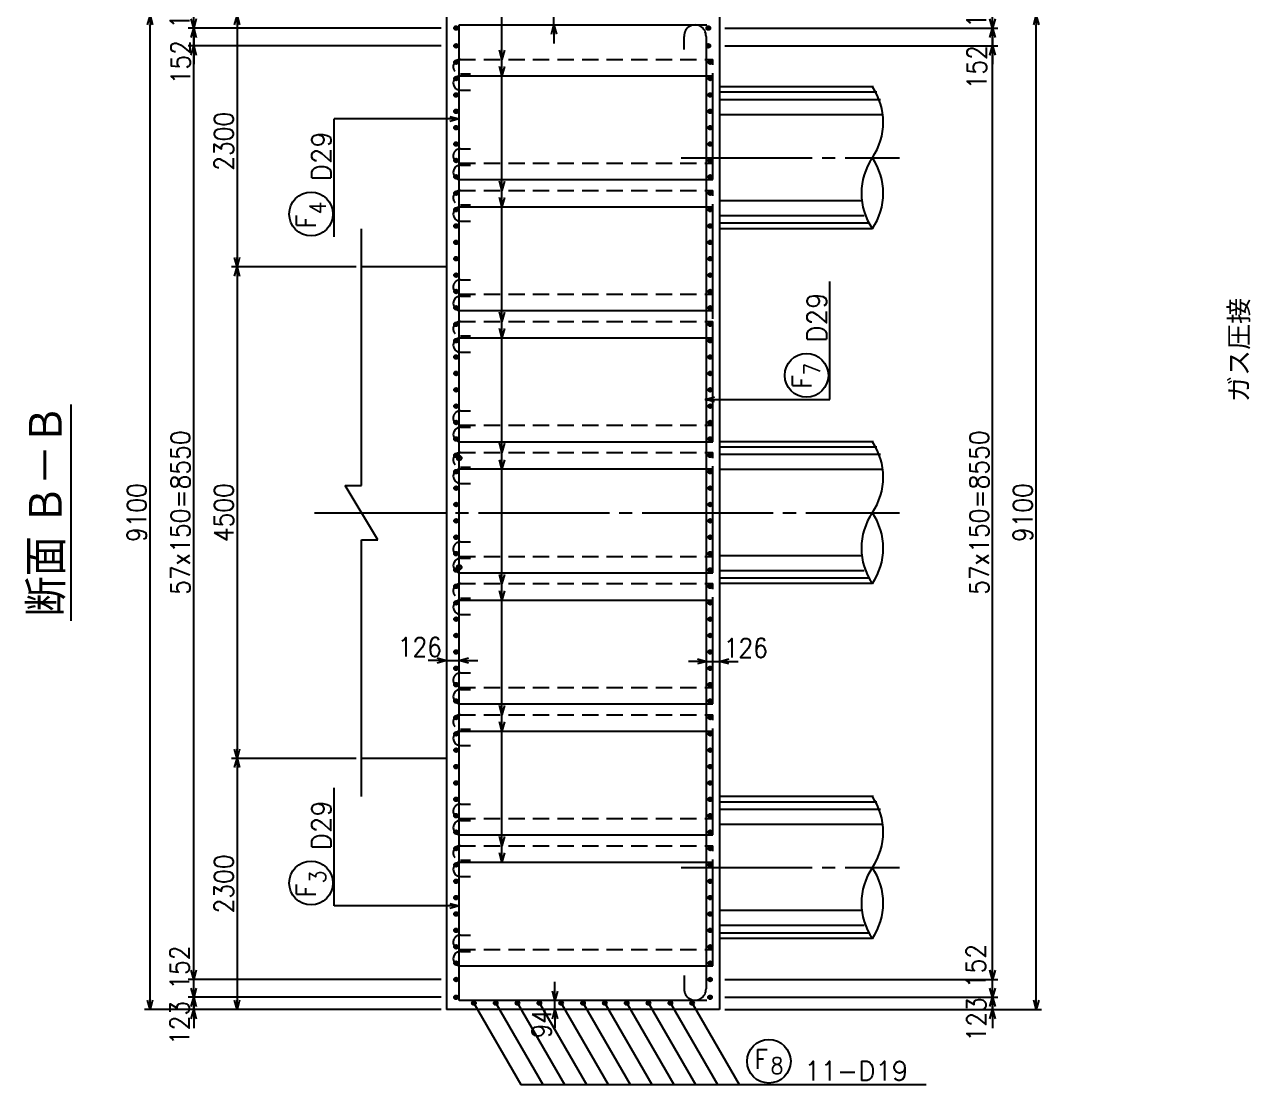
# Model space of a CAD drawing. Extents: x -859 to 41191, y 51716 to 81416.
# Drawn here: x 15895 to 27125, y 66167 to 75872 of the extents above; entities that cross this region are included whole.
import ezdxf
from ezdxf.enums import TextEntityAlignment as Align

# ---------------------------------------------------------------- set-up
doc = ezdxf.new("R2010")
doc.units = 0
doc.header["$LTSCALE"] = 300
doc.header["$MEASUREMENT"] = 0
doc.linetypes.add('DASHED', pattern=[0.75, 0.5, -0.25])
doc.linetypes.add('TEN1SEN1', pattern=[25, 20, -1.5, 2, -1.5])
doc.layers.get('0').update_dxf_attribs({"linetype": 'CONTINUOUS'})
doc.layers.get('DEFPOINTS').update_dxf_attribs({"linetype": 'CONTINUOUS'})
for name, color, linetype in [('丸ポチ', 2, 'CONTINUOUS'), ('基礎鉄筋縦', 2, 'CONTINUOUS'), ('寸法', 1, 'CONTINUOUS'), ('引き出し横', 1, 'CONTINUOUS'), ('引き出し縦', 1, 'CONTINUOUS'), ('構造', 3, 'CONTINUOUS'), ('肋筋-1', 3, 'CONTINUOUS'), ('肋筋-2', 3, 'CONTINUOUS'), ('記号-1', 2, 'CONTINUOUS'), ('鉄筋材料', 3, 'CONTINUOUS')]:
    doc.layers.add(name, color=color, linetype=linetype)
doc.styles.add('MS明朝', font='MS PMincho.ttf')
doc.styles.add('romans', font='ROMANS.shx', dxfattribs={"width": 0.9, "bigfont": 'EXTFONT.shx'})
doc.styles.add('ｽﾀｲﾙ1', font='ROMANS.shx', dxfattribs={"bigfont": 'EXTFONT.shx'})
doc.dimstyles.new('ST-50', dxfattribs={"dimscale": 50, "dimtxt": 3.5, "dimasz": 1.7, "dimexe": 1, "dimexo": 1, "dimgap": 1, "dimtad": 0, "dimdec": 0, "dimzin": 0, "dimdsep": 46, "dimtxsty": 'romans', "dimblk": 'OPEN30', "dimcen": 1, "dimdle": 3, "dimclrd": 1, "dimclre": 1, "dimclrt": 3, "dimaunit": 1, "dimadec": 0, "dimazin": 0, "dimtfac": 1, "dimtdec": 0, "dimtmove": 2, "dimatfit": 3, "dimldrblk": 'OPEN30', "dimfxl": 0, "dimtvp": 0.7, "dimtolj": 1, "dimtzin": 0, "dimarcsym": 0})
doc.dimstyles.new('矢', dxfattribs={"dimscale": 50, "dimtxt": 3.5, "dimasz": 1.7, "dimexe": 1, "dimexo": 0.7, "dimgap": 0.09, "dimtad": 0, "dimdec": 0, "dimzin": 0, "dimdsep": 46, "dimtxsty": 'romans', "dimblk": 'OPEN30', "dimcen": 1, "dimdle": 1, "dimclrd": 1, "dimclre": 1, "dimclrt": 3, "dimaunit": 1, "dimadec": 0, "dimazin": 0, "dimtfac": 1, "dimtdec": 0, "dimtix": 1, "dimtmove": 2, "dimatfit": 3, "dimldrblk": 'OPEN30', "dimfxl": 0, "dimtvp": 0.7, "dimtolj": 1, "dimtzin": 0, "dimarcsym": 0})

# ---------------------------------------------------------------- blocks, each defined once
blk = doc.blocks.new('_Open30')
at = {"color": 0, "lineweight": -2}
for p, q in [((-1, 0.27), (0, 0)), ((0, 0), (-1, -0.27)), ((0, 0), (-1, 0))]:
    blk.add_line(p, q, dxfattribs=at)
blk = doc.blocks.new('*D3')
at = {"color": 1, "linetype": 'ByBlock'}
for p, q in [((23602, 75678), (26103, 75678)), ((26053, 67213), (26053, 75593)), ((23602, 67128), (26103, 67128))]:
    blk.add_line(p, q, dxfattribs=at)
at = {"layer": 'DEFPOINTS', "color": 0, "linetype": 'ByBlock'}
for p in [(23552, 75678), (26053, 75678), (23552, 67128)]:
    blk.add_point(p, dxfattribs=at)
at = {"color": 1, "linetype": 'ByBlock', "xscale": 85, "yscale": 85, "zscale": 85}
for p, rotation in [((26053, 75678), 90), ((26053, 67128), 270)]:
    blk.add_blockref('_Open30', p, dxfattribs=dict(at, rotation=rotation))
at = {"color": 3, "linetype": 'ByBlock', "insert": (25931, 71403), "char_height": 175, "attachment_point": 5, "rotation": 90, "style": 'romans'}
blk.add_mtext('\\A1;57x150=8550', dxfattribs=at)
blk = doc.blocks.new('*D6')
at = {"layer": 'DEFPOINTS', "color": 0, "linetype": 'Continuous'}
for p in [(22261, 75953), (24762, 75953), (22261, 75840)]:
    blk.add_point(p, dxfattribs=at)
at = {"layer": '寸法', "color": 1, "linetype": 'Continuous', "lineweight": -2}
for p, q in [((24762, 76038), (24762, 76123)), ((22311, 75953), (24812, 75953)), ((24762, 75840), (24762, 75953)), ((22311, 75840), (24812, 75840)), ((24762, 75755), (24762, 75670))]:
    blk.add_line(p, q, dxfattribs=at)
at = {"layer": '寸法', "color": 1, "linetype": 'Continuous', "lineweight": -2, "xscale": 85, "yscale": 85, "zscale": 85}
for p, rotation in [((24762, 75953), 270), ((24762, 75840), 90)]:
    blk.add_blockref('_Open30', p, dxfattribs=dict(at, rotation=rotation))
at = {"layer": '寸法', "color": 3, "linetype": 'Continuous', "insert": (24615, 76043), "char_height": 175, "attachment_point": 5, "rotation": 90, "style": 'romans'}
blk.add_mtext('\\A1;123', dxfattribs=at)
blk = doc.blocks.new('*D2')
at = {"layer": 'DEFPOINTS', "color": 0, "linetype": 'Continuous'}
for p in [(23552, 75953), (26453, 75953), (23552, 66853)]:
    blk.add_point(p, dxfattribs=at)
at = {"layer": '寸法', "color": 1, "linetype": 'Continuous', "lineweight": -2}
for p, q in [((23602, 75953), (26503, 75953)), ((26453, 66938), (26453, 75868)), ((23602, 66853), (26503, 66853))]:
    blk.add_line(p, q, dxfattribs=at)
at = {"layer": '寸法', "color": 1, "linetype": 'Continuous', "lineweight": -2, "xscale": 85, "yscale": 85, "zscale": 85}
for p, rotation in [((26453, 75953), 90), ((26453, 66853), 270)]:
    blk.add_blockref('_Open30', p, dxfattribs=dict(at, rotation=rotation))
at = {"layer": '寸法', "color": 3, "linetype": 'Continuous', "insert": (26331, 71403), "char_height": 175, "attachment_point": 5, "rotation": 90, "style": 'romans'}
blk.add_mtext('\\A1;9100', dxfattribs=at)
blk = doc.blocks.new('*D4')
at = {"layer": 'DEFPOINTS', "color": 0, "linetype": 'Continuous'}
for p in [(22261, 67128), (24762, 67128), (22261, 66965)]:
    blk.add_point(p, dxfattribs=at)
at = {"layer": '寸法', "color": 1, "linetype": 'Continuous', "lineweight": -2}
for p, q in [((24762, 67213), (24762, 67298)), ((22311, 67128), (24812, 67128)), ((24762, 66965), (24762, 67128)), ((22311, 66965), (24812, 66965)), ((24762, 66880), (24762, 66795))]:
    blk.add_line(p, q, dxfattribs=at)
at = {"layer": '寸法', "color": 1, "linetype": 'Continuous', "lineweight": -2, "xscale": 85, "yscale": 85, "zscale": 85}
for p, rotation in [((24762, 67128), 270), ((24762, 66965), 90)]:
    blk.add_blockref('_Open30', p, dxfattribs=dict(at, rotation=rotation))
at = {"layer": '寸法', "color": 3, "linetype": 'Continuous', "insert": (24609, 67251), "char_height": 175, "attachment_point": 5, "rotation": 90, "style": 'romans'}
blk.add_mtext('\\A1;152', dxfattribs=at)
blk = doc.blocks.new('*D5')
at = {"layer": 'DEFPOINTS', "color": 0, "linetype": 'Continuous'}
for p in [(22261, 66965), (24762, 66965), (22261, 66853)]:
    blk.add_point(p, dxfattribs=at)
at = {"layer": '寸法', "color": 1, "linetype": 'Continuous', "lineweight": -2}
for p, q in [((24762, 67050), (24762, 67135)), ((22311, 66965), (24812, 66965)), ((24762, 66853), (24762, 66965)), ((22311, 66853), (24812, 66853)), ((24762, 66768), (24762, 66683))]:
    blk.add_line(p, q, dxfattribs=at)
at = {"layer": '寸法', "color": 1, "linetype": 'Continuous', "lineweight": -2, "xscale": 85, "yscale": 85, "zscale": 85}
for p, rotation in [((24762, 66965), 270), ((24762, 66853), 90)]:
    blk.add_blockref('_Open30', p, dxfattribs=dict(at, rotation=rotation))
at = {"layer": '寸法', "color": 3, "linetype": 'Continuous', "insert": (24614, 66763), "char_height": 175, "attachment_point": 5, "rotation": 90, "style": 'romans'}
blk.add_mtext('\\A1;123', dxfattribs=at)
blk = doc.blocks.new('*D7')
at = {"layer": 'DEFPOINTS', "color": 0, "linetype": 'Continuous'}
for p in [(22261, 75840), (24762, 75840), (22261, 75678)]:
    blk.add_point(p, dxfattribs=at)
at = {"layer": '寸法', "color": 1, "linetype": 'Continuous', "lineweight": -2}
for p, q in [((24762, 75925), (24762, 76010)), ((22311, 75840), (24812, 75840)), ((24762, 75678), (24762, 75840)), ((22311, 75678), (24812, 75678)), ((24762, 75593), (24762, 75508))]:
    blk.add_line(p, q, dxfattribs=at)
at = {"layer": '寸法', "color": 1, "linetype": 'Continuous', "lineweight": -2, "xscale": 85, "yscale": 85, "zscale": 85}
for p, rotation in [((24762, 75840), 270), ((24762, 75678), 90)]:
    blk.add_blockref('_Open30', p, dxfattribs=dict(at, rotation=rotation))
at = {"layer": '寸法', "color": 3, "linetype": 'Continuous', "insert": (24618, 75481), "char_height": 175, "attachment_point": 5, "rotation": 90, "style": 'romans'}
blk.add_mtext('\\A1;152', dxfattribs=at)
blk = doc.blocks.new('*D9')
at = {"layer": 'DEFPOINTS', "color": 0, "linetype": 'Continuous'}
for p in [(17445, 75678), (19761, 75678), (19761, 67128)]:
    blk.add_point(p, dxfattribs=at)
at = {"layer": '寸法', "color": 1, "linetype": 'Continuous', "lineweight": -2}
for p, q in [((19711, 75678), (17395, 75678)), ((17445, 67213), (17445, 75593)), ((19711, 67128), (17395, 67128))]:
    blk.add_line(p, q, dxfattribs=at)
at = {"layer": '寸法', "color": 1, "linetype": 'Continuous', "lineweight": -2, "xscale": 85, "yscale": 85, "zscale": 85}
for p, rotation in [((17445, 75678), 90), ((17445, 67128), 270)]:
    blk.add_blockref('_Open30', p, dxfattribs=dict(at, rotation=rotation))
at = {"layer": '寸法', "color": 3, "linetype": 'Continuous', "insert": (17323, 71403), "char_height": 175, "attachment_point": 5, "rotation": 90, "style": 'romans'}
blk.add_mtext('\\A1;57x150=8550', dxfattribs=at)
blk = doc.blocks.new('*D8')
at = {"layer": 'DEFPOINTS', "color": 0, "linetype": 'Continuous'}
for p in [(17045, 75953), (19761, 75953), (19761, 66853)]:
    blk.add_point(p, dxfattribs=at)
at = {"layer": '寸法', "color": 1, "linetype": 'Continuous', "lineweight": -2}
for p, q in [((19711, 75953), (16995, 75953)), ((17045, 66938), (17045, 75868)), ((19711, 66853), (16995, 66853))]:
    blk.add_line(p, q, dxfattribs=at)
at = {"layer": '寸法', "color": 1, "linetype": 'Continuous', "lineweight": -2, "xscale": 85, "yscale": 85, "zscale": 85}
for p, rotation in [((17045, 75953), 90), ((17045, 66853), 270)]:
    blk.add_blockref('_Open30', p, dxfattribs=dict(at, rotation=rotation))
at = {"layer": '寸法', "color": 3, "linetype": 'Continuous', "insert": (16923, 71403), "char_height": 175, "attachment_point": 5, "rotation": 90, "style": 'romans'}
blk.add_mtext('\\A1;9100', dxfattribs=at)
blk = doc.blocks.new('*D13')
at = {"layer": 'DEFPOINTS', "color": 0, "linetype": 'Continuous'}
for p in [(17445, 75840), (19761, 75840), (19761, 75678)]:
    blk.add_point(p, dxfattribs=at)
at = {"layer": '寸法', "color": 1, "linetype": 'Continuous', "lineweight": -2}
for p, q in [((17445, 75925), (17445, 76010)), ((19711, 75840), (17395, 75840)), ((17445, 75678), (17445, 75840)), ((19711, 75678), (17395, 75678)), ((17445, 75593), (17445, 75508))]:
    blk.add_line(p, q, dxfattribs=at)
at = {"layer": '寸法', "color": 1, "linetype": 'Continuous', "lineweight": -2, "xscale": 85, "yscale": 85, "zscale": 85}
for p, rotation in [((17445, 75840), 270), ((17445, 75678), 90)]:
    blk.add_blockref('_Open30', p, dxfattribs=dict(at, rotation=rotation))
at = {"layer": '寸法', "color": 3, "linetype": 'Continuous', "insert": (17324, 75527), "char_height": 175, "attachment_point": 5, "rotation": 90, "style": 'romans'}
blk.add_mtext('\\A1;152', dxfattribs=at)
blk = doc.blocks.new('*D12')
at = {"layer": 'DEFPOINTS', "color": 0, "linetype": 'Continuous'}
for p in [(17445, 75953), (19761, 75953), (19761, 75840)]:
    blk.add_point(p, dxfattribs=at)
at = {"layer": '寸法', "color": 1, "linetype": 'Continuous', "lineweight": -2}
for p, q in [((17445, 76038), (17445, 76123)), ((19711, 75953), (17395, 75953)), ((17445, 75840), (17445, 75953)), ((19711, 75840), (17395, 75840)), ((17445, 75755), (17445, 75670))]:
    blk.add_line(p, q, dxfattribs=at)
at = {"layer": '寸法', "color": 1, "linetype": 'Continuous', "lineweight": -2, "xscale": 85, "yscale": 85, "zscale": 85}
for p, rotation in [((17445, 75953), 270), ((17445, 75840), 90)]:
    blk.add_blockref('_Open30', p, dxfattribs=dict(at, rotation=rotation))
at = {"layer": '寸法', "color": 3, "linetype": 'Continuous', "insert": (17317, 76037), "char_height": 175, "attachment_point": 5, "rotation": 90, "style": 'romans'}
blk.add_mtext('\\A1;123', dxfattribs=at)
blk = doc.blocks.new('*D11')
at = {"layer": 'DEFPOINTS', "color": 0, "linetype": 'Continuous'}
for p in [(17445, 66965), (19761, 66965), (19761, 66853)]:
    blk.add_point(p, dxfattribs=at)
at = {"layer": '寸法', "color": 1, "linetype": 'Continuous', "lineweight": -2}
for p, q in [((17445, 67050), (17445, 67135)), ((19711, 66965), (17395, 66965)), ((17445, 66853), (17445, 66965)), ((19711, 66853), (17395, 66853)), ((17445, 66768), (17445, 66683))]:
    blk.add_line(p, q, dxfattribs=at)
at = {"layer": '寸法', "color": 1, "linetype": 'Continuous', "lineweight": -2, "xscale": 85, "yscale": 85, "zscale": 85}
for p, rotation in [((17445, 66965), 270), ((17445, 66853), 90)]:
    blk.add_blockref('_Open30', p, dxfattribs=dict(at, rotation=rotation))
at = {"layer": '寸法', "color": 3, "linetype": 'Continuous', "insert": (17315, 66730), "char_height": 175, "attachment_point": 5, "rotation": 90, "style": 'romans'}
blk.add_mtext('\\A1;123', dxfattribs=at)
blk = doc.blocks.new('*D10')
at = {"layer": 'DEFPOINTS', "color": 0, "linetype": 'Continuous'}
for p in [(17445, 67128), (19761, 67128), (19761, 66965)]:
    blk.add_point(p, dxfattribs=at)
at = {"layer": '寸法', "color": 1, "linetype": 'Continuous', "lineweight": -2}
for p, q in [((17445, 67213), (17445, 67298)), ((19711, 67128), (17395, 67128)), ((17445, 66965), (17445, 67128)), ((19711, 66965), (17395, 66965)), ((17445, 66880), (17445, 66795))]:
    blk.add_line(p, q, dxfattribs=at)
at = {"layer": '寸法', "color": 1, "linetype": 'Continuous', "lineweight": -2, "xscale": 85, "yscale": 85, "zscale": 85}
for p, rotation in [((17445, 67128), 270), ((17445, 66965), 90)]:
    blk.add_blockref('_Open30', p, dxfattribs=dict(at, rotation=rotation))
at = {"layer": '寸法', "color": 3, "linetype": 'Continuous', "insert": (17315, 67237), "char_height": 175, "attachment_point": 5, "rotation": 90, "style": 'romans'}
blk.add_mtext('\\A1;152', dxfattribs=at)
blk = doc.blocks.new('*D18')
at = {"layer": 'DEFPOINTS', "color": 0, "linetype": 'Continuous'}
for p in [(20745, 75953), (20745, 75953), (20745, 75869)]:
    blk.add_point(p, dxfattribs=at)
at = {"layer": '寸法', "color": 1, "linetype": 'Continuous', "lineweight": -2}
for p, q in [((20745, 76038), (20745, 76123)), ((20745, 75869), (20745, 75953)), ((20745, 75784), (20745, 75699))]:
    blk.add_line(p, q, dxfattribs=at)
at = {"layer": '寸法', "color": 1, "linetype": 'Continuous', "lineweight": -2, "xscale": 85, "yscale": 85, "zscale": 85}
for p, rotation in [((20745, 75953), 270), ((20745, 75869), 90)]:
    blk.add_blockref('_Open30', p, dxfattribs=dict(at, rotation=rotation))
at = {"layer": '寸法', "color": 3, "linetype": 'Continuous', "insert": (20623, 76108), "char_height": 175, "attachment_point": 5, "rotation": 90, "style": 'romans'}
blk.add_mtext('\\A1;94', dxfattribs=at)
blk = doc.blocks.new('*D19')
at = {"layer": 'DEFPOINTS', "color": 0, "linetype": 'Continuous'}
for p in [(20754, 66936), (20754, 66936), (20754, 66853)]:
    blk.add_point(p, dxfattribs=at)
at = {"layer": '寸法', "color": 1, "linetype": 'Continuous', "lineweight": -2}
for p, q in [((20754, 67021), (20754, 67106)), ((20754, 66853), (20754, 66936)), ((20754, 66768), (20754, 66683))]:
    blk.add_line(p, q, dxfattribs=at)
at = {"layer": '寸法', "color": 1, "linetype": 'Continuous', "lineweight": -2, "xscale": 85, "yscale": 85, "zscale": 85}
for p, rotation in [((20754, 66936), 270), ((20754, 66853), 90)]:
    blk.add_blockref('_Open30', p, dxfattribs=dict(at, rotation=rotation))
at = {"layer": '寸法', "color": 3, "linetype": 'Continuous', "insert": (20631, 66724), "char_height": 175, "attachment_point": 5, "rotation": 90, "style": 'romans'}
blk.add_mtext('\\A1;94', dxfattribs=at)
blk = doc.blocks.new('*D46')
at = {"layer": 'DEFPOINTS', "color": 0, "linetype": 'Continuous'}
for p in [(19761, 70049), (19877, 70049), (19877, 70049)]:
    blk.add_point(p, dxfattribs=at)
at = {"layer": '寸法', "color": 1, "linetype": 'Continuous', "lineweight": -2}
for p, q in [((19676, 70049), (19591, 70049)), ((19761, 70049), (19877, 70049)), ((19962, 70049), (20047, 70049))]:
    blk.add_line(p, q, dxfattribs=at)
at = {"layer": '寸法', "color": 1, "linetype": 'Continuous', "lineweight": -2, "xscale": 85, "yscale": 85, "zscale": 85}
blk.add_blockref('_Open30', (19761, 70049), dxfattribs=at)
at = {"layer": '寸法', "color": 1, "linetype": 'Continuous', "lineweight": -2, "xscale": 85, "yscale": 85, "zscale": 85, "rotation": 180}
blk.add_blockref('_Open30', (19877, 70049), dxfattribs=at)
at = {"layer": '寸法', "color": 3, "linetype": 'Continuous', "insert": (19516, 70172), "char_height": 175, "attachment_point": 5, "style": 'romans'}
blk.add_mtext('\\A1;126', dxfattribs=at)
blk = doc.blocks.new('*D47')
at = {"layer": 'DEFPOINTS', "color": 0, "linetype": 'Continuous'}
for p in [(22146, 70041), (22261, 70041), (22261, 70041)]:
    blk.add_point(p, dxfattribs=at)
at = {"layer": '丸ポチ', "color": 1, "linetype": 'Continuous', "lineweight": -2}
for p, q in [((22061, 70041), (21976, 70041)), ((22146, 70041), (22261, 70041)), ((22346, 70041), (22431, 70041))]:
    blk.add_line(p, q, dxfattribs=at)
at = {"layer": '丸ポチ', "color": 1, "linetype": 'Continuous', "lineweight": -2, "xscale": 85, "yscale": 85, "zscale": 85}
blk.add_blockref('_Open30', (22146, 70041), dxfattribs=at)
at = {"layer": '丸ポチ', "color": 1, "linetype": 'Continuous', "lineweight": -2, "xscale": 85, "yscale": 85, "zscale": 85, "rotation": 180}
blk.add_blockref('_Open30', (22261, 70041), dxfattribs=at)
at = {"layer": '丸ポチ', "color": 3, "linetype": 'Continuous', "insert": (22502, 70164), "char_height": 175, "attachment_point": 5, "style": 'romans'}
blk.add_mtext('\\A1;126', dxfattribs=at)
blk = doc.blocks.new('*D84')
at = {"color": 1, "linetype": 'Continuous', "lineweight": -2}
for p, q in [((19711, 75953), (17792, 75953)), ((17842, 75868), (17842, 73738)), ((18932, 73653), (17792, 73653))]:
    blk.add_line(p, q, dxfattribs=at)
at = {"layer": 'DEFPOINTS', "color": 0, "linetype": 'Continuous'}
for p in [(19761, 75953), (17842, 73653), (18982, 73653)]:
    blk.add_point(p, dxfattribs=at)
at = {"color": 1, "linetype": 'Continuous', "lineweight": -2, "xscale": 85, "yscale": 85, "zscale": 85}
for p, rotation in [((17842, 75953), 90), ((17842, 73653), 270)]:
    blk.add_blockref('_Open30', p, dxfattribs=dict(at, rotation=rotation))
at = {"color": 3, "linetype": 'Continuous', "insert": (17720, 74803), "char_height": 175, "attachment_point": 5, "rotation": 90, "style": 'romans'}
blk.add_mtext('\\A1;2300', dxfattribs=at)
blk = doc.blocks.new('*D85')
at = {"color": 1, "linetype": 'Continuous', "lineweight": -2}
for p, q in [((18932, 73653), (17792, 73653)), ((17842, 73568), (17842, 69238)), ((18932, 69153), (17792, 69153))]:
    blk.add_line(p, q, dxfattribs=at)
at = {"layer": 'DEFPOINTS', "color": 0, "linetype": 'Continuous'}
for p in [(18982, 73653), (17842, 69153), (18982, 69153)]:
    blk.add_point(p, dxfattribs=at)
at = {"color": 1, "linetype": 'Continuous', "lineweight": -2, "xscale": 85, "yscale": 85, "zscale": 85}
for p, rotation in [((17842, 73653), 90), ((17842, 69153), 270)]:
    blk.add_blockref('_Open30', p, dxfattribs=dict(at, rotation=rotation))
at = {"color": 3, "linetype": 'Continuous', "insert": (17720, 71403), "char_height": 175, "attachment_point": 5, "rotation": 90, "style": 'romans'}
blk.add_mtext('\\A1;4500', dxfattribs=at)
blk = doc.blocks.new('*D86')
at = {"color": 1, "linetype": 'Continuous', "lineweight": -2}
for p, q in [((18932, 69153), (17792, 69153)), ((17842, 69068), (17842, 66938)), ((19711, 66853), (17792, 66853))]:
    blk.add_line(p, q, dxfattribs=at)
at = {"layer": 'DEFPOINTS', "color": 0, "linetype": 'Continuous'}
for p in [(18982, 69153), (17842, 66853), (19761, 66853)]:
    blk.add_point(p, dxfattribs=at)
at = {"color": 1, "linetype": 'Continuous', "lineweight": -2, "xscale": 85, "yscale": 85, "zscale": 85}
for p, rotation in [((17842, 69153), 90), ((17842, 66853), 270)]:
    blk.add_blockref('_Open30', p, dxfattribs=dict(at, rotation=rotation))
at = {"color": 3, "linetype": 'Continuous', "insert": (17720, 68003), "char_height": 175, "attachment_point": 5, "rotation": 90, "style": 'romans'}
blk.add_mtext('\\A1;2300', dxfattribs=at)

msp = doc.modelspace()

# ---------------------------------------------------------------- linework, layer by layer
at = {"layer": '丸ポチ', "linetype": 'Continuous'}
for centre, radius in [((19847.8, 75839.7), 17.5), ((19847.8, 75839.7), 8.75), ((22158.8, 75839.7), 17.5), ((22158.8, 75839.7), 8.75), ((19847.8, 75677.6), 17.5), ((22158.8, 75677.6), 17.5), ((19847.8, 75677.6), 8.75), ((22158.8, 75677.6), 8.75), ((19847.8, 75527.6), 17.5), ((19847.8, 75527.6), 8.75), ((22174.8, 75527.6), 17.5), ((22174.8, 75527.6), 8.75), ((19847.8, 75377.6), 17.5), ((19847.8, 75377.6), 8.75), ((22174.8, 75377.6), 17.5), ((22174.8, 75377.6), 8.75), ((19847.8, 75227.6), 17.5), ((19847.8, 75227.6), 8.75), ((22174.8, 75227.6), 17.5), ((22174.8, 75227.6), 8.75), ((19847.8, 75077.6), 17.5), ((19847.8, 75077.6), 8.75), ((22174.8, 75077.6), 17.5), ((22174.8, 75077.6), 8.75), ((19847.8, 74927.6), 17.5), ((19847.8, 74927.6), 8.75), ((22174.8, 74927.6), 17.5), ((22174.8, 74927.6), 8.75), ((19847.8, 74777.6), 17.5), ((19847.8, 74777.6), 8.75), ((22174.8, 74777.6), 17.5), ((22174.8, 74777.6), 8.75), ((19847.8, 74627.6), 17.5), ((19847.8, 74627.6), 8.75), ((22174.8, 74627.6), 17.5), ((22174.8, 74627.6), 8.75), ((19847.8, 74477.6), 17.5), ((19847.8, 74477.6), 8.75), ((22174.8, 74477.6), 17.5), ((22174.8, 74477.6), 8.75), ((19847.8, 74327.6), 17.5), ((19847.8, 74327.6), 8.75), ((22174.8, 74327.6), 17.5), ((22174.8, 74327.6), 8.75), ((19847.8, 74177.6), 17.5), ((19847.8, 74177.6), 8.75), ((22174.8, 74177.6), 17.5), ((22174.8, 74177.6), 8.75), ((19847.8, 74027.6), 17.5), ((19847.8, 74027.6), 8.75), ((22174.8, 74027.6), 17.5), ((22174.8, 74027.6), 8.75), ((19847.8, 73877.6), 17.5), ((19847.8, 73877.6), 8.75), ((22174.8, 73877.6), 17.5), ((22174.8, 73877.6), 8.75), ((19847.8, 73727.6), 17.5), ((19847.8, 73727.6), 8.75), ((22174.8, 73727.6), 17.5), ((22174.8, 73727.6), 8.75), ((19847.8, 73577.6), 17.5), ((19847.8, 73577.6), 8.75), ((22174.8, 73577.6), 17.5), ((22174.8, 73577.6), 8.75), ((19847.8, 73427.6), 17.5), ((19847.8, 73427.6), 8.75), ((22174.8, 73427.6), 17.5), ((22174.8, 73427.6), 8.75), ((19847.8, 73277.6), 17.5), ((19847.8, 73277.6), 8.75), ((22174.8, 73277.6), 17.5), ((22174.8, 73277.6), 8.75), ((19847.8, 73127.6), 17.5), ((19847.8, 73127.6), 8.75), ((22174.8, 73127.6), 17.5), ((22174.8, 73127.6), 8.75), ((19847.8, 72977.6), 17.5), ((19847.8, 72977.6), 8.75), ((22174.8, 72977.6), 17.5), ((22174.8, 72977.6), 8.75), ((19847.8, 72827.6), 17.5), ((19847.8, 72827.6), 8.75), ((22174.8, 72827.6), 17.5), ((22174.8, 72827.6), 8.75), ((19847.8, 72677.6), 17.5), ((19847.8, 72677.6), 8.75), ((22174.8, 72677.6), 17.5), ((22174.8, 72677.6), 8.75), ((19847.8, 72527.6), 17.5), ((19847.8, 72527.6), 8.75), ((22174.8, 72527.6), 17.5), ((22174.8, 72527.6), 8.75), ((19847.8, 72377.6), 17.5), ((19847.8, 72377.6), 8.75), ((22174.8, 72377.6), 17.5), ((22174.8, 72377.6), 8.75), ((19847.8, 72227.6), 17.5), ((19847.8, 72227.6), 8.75), ((22174.8, 72227.6), 17.5), ((22174.8, 72227.6), 8.75), ((19847.8, 72077.6), 17.5), ((19847.8, 72077.6), 8.75), ((22174.8, 72077.6), 17.5), ((22174.8, 72077.6), 8.75), ((19847.8, 71927.6), 17.5), ((19847.8, 71927.6), 8.75), ((19876.8, 71902.6), 22), ((19876.8, 71902.6), 10), ((22174.8, 71927.6), 17.5), ((22174.8, 71927.6), 8.75), ((19847.8, 71777.6), 17.5), ((19847.8, 71777.6), 8.75), ((22174.8, 71777.6), 17.5), ((22174.8, 71777.6), 8.75), ((19847.8, 71627.6), 17.5), ((19847.8, 71627.6), 8.75), ((22174.8, 71627.6), 17.5), ((22174.8, 71627.6), 8.75), ((19847.8, 71477.6), 17.5), ((19847.8, 71477.6), 8.75), ((22174.8, 71477.6), 17.5), ((22174.8, 71477.6), 8.75), ((19847.8, 71327.6), 17.5), ((19847.8, 71327.6), 8.75), ((22174.8, 71327.6), 17.5), ((22174.8, 71327.6), 8.75), ((19847.8, 71177.6), 17.5), ((19847.8, 71177.6), 8.75), ((22174.8, 71177.6), 17.5), ((22174.8, 71177.6), 8.75), ((19847.8, 71027.6), 17.5), ((19847.8, 71027.6), 8.75), ((22174.8, 71027.6), 17.5), ((22174.8, 71027.6), 8.75), ((19847.8, 70877.6), 17.5), ((19847.8, 70877.6), 8.75), ((19876.8, 70902.6), 22), ((19876.8, 70902.6), 10), ((22174.8, 70877.6), 17.5), ((22174.8, 70877.6), 8.75), ((19847.8, 70727.6), 17.5), ((19847.8, 70727.6), 8.75), ((22174.8, 70727.6), 17.5), ((22174.8, 70727.6), 8.75), ((19847.8, 70577.6), 17.5), ((19847.8, 70577.6), 8.75), ((22174.8, 70577.6), 17.5), ((22174.8, 70577.6), 8.75), ((19847.8, 70427.6), 17.5), ((19847.8, 70427.6), 8.75), ((22174.8, 70427.6), 17.5), ((22174.8, 70427.6), 8.75), ((19847.8, 70277.6), 17.5), ((19847.8, 70277.6), 8.75), ((22174.8, 70277.6), 17.5), ((22174.8, 70277.6), 8.75), ((19847.8, 70127.6), 17.5), ((19847.8, 70127.6), 8.75), ((22174.8, 70127.6), 17.5), ((22174.8, 70127.6), 8.75), ((19847.8, 69977.6), 17.5), ((19847.8, 69977.6), 8.75), ((22174.8, 69977.6), 17.5), ((22174.8, 69977.6), 8.75), ((19847.8, 69827.6), 17.5), ((19847.8, 69827.6), 8.75), ((22174.8, 69827.6), 17.5), ((22174.8, 69827.6), 8.75), ((19847.8, 69677.6), 17.5), ((19847.8, 69677.6), 8.75), ((22174.8, 69677.6), 17.5), ((22174.8, 69677.6), 8.75), ((19847.8, 69527.6), 17.5), ((19847.8, 69527.6), 8.75), ((22174.8, 69527.6), 17.5), ((22174.8, 69527.6), 8.75), ((19847.8, 69377.6), 17.5), ((19847.8, 69377.6), 8.75), ((22174.8, 69377.6), 17.5), ((22174.8, 69377.6), 8.75), ((19847.8, 69227.6), 17.5), ((19847.8, 69227.6), 8.75), ((22174.8, 69227.6), 17.5), ((22174.8, 69227.6), 8.75), ((19847.8, 69077.6), 17.5), ((19847.8, 69077.6), 8.75), ((22174.8, 69077.6), 17.5), ((22174.8, 69077.6), 8.75), ((19847.8, 68927.6), 17.5), ((19847.8, 68927.6), 8.75), ((22174.8, 68927.6), 17.5), ((22174.8, 68927.6), 8.75), ((19847.8, 68777.6), 17.5), ((19847.8, 68777.6), 8.75), ((22174.8, 68777.6), 17.5), ((22174.8, 68777.6), 8.75), ((19847.8, 68627.6), 17.5), ((19847.8, 68627.6), 8.75), ((22174.8, 68627.6), 17.5), ((22174.8, 68627.6), 8.75), ((19847.8, 68477.6), 17.5), ((19847.8, 68477.6), 8.75), ((22174.8, 68477.6), 17.5), ((22174.8, 68477.6), 8.75), ((19847.8, 68327.6), 17.5), ((19847.8, 68327.6), 8.75), ((22174.8, 68327.6), 17.5), ((22174.8, 68327.6), 8.75), ((19847.8, 68177.6), 17.5), ((19847.8, 68177.6), 8.75), ((22174.8, 68177.6), 17.5), ((22174.8, 68177.6), 8.75), ((19847.8, 68027.6), 17.5), ((19847.8, 68027.6), 8.75), ((22174.8, 68027.6), 17.5), ((22174.8, 68027.6), 8.75), ((19847.8, 67877.6), 17.5), ((19847.8, 67877.6), 8.75), ((22174.8, 67877.6), 17.5), ((22174.8, 67877.6), 8.75), ((19847.8, 67727.6), 17.5), ((19847.8, 67727.6), 8.75), ((22174.8, 67727.6), 17.5), ((22174.8, 67727.6), 8.75), ((19847.8, 67577.6), 17.5), ((19847.8, 67577.6), 8.75), ((22174.8, 67577.6), 17.5), ((22174.8, 67577.6), 8.75), ((19847.8, 67427.6), 17.5), ((19847.8, 67427.6), 8.75), ((22174.8, 67427.6), 17.5), ((22174.8, 67427.6), 8.75), ((19847.8, 67277.6), 17.5), ((19847.8, 67277.6), 8.75), ((22174.8, 67277.6), 17.5), ((22174.8, 67277.6), 8.75), ((19847.8, 67127.6), 17.5), ((19847.8, 67127.6), 8.75), ((22174.8, 67127.6), 17.5), ((22174.8, 67127.6), 8.75), ((19847.8, 66965.3), 17.5), ((19847.8, 66965.3), 8.75), ((22174.8, 66965.3), 17.5), ((22174.8, 66965.3), 8.75), ((20011.3, 66912.1), 17.5), ((20011.3, 66912.1), 8.75), ((20211.3, 66912.1), 17.5), ((20211.3, 66912.1), 8.75), ((20411.3, 66912.1), 17.5), ((20411.3, 66912.1), 8.75), ((20611.3, 66912.1), 17.5), ((20611.3, 66912.1), 8.75), ((20811.3, 66912.1), 17.5), ((20811.3, 66912.1), 8.75), ((21011.3, 66912.1), 17.5), ((21011.3, 66912.1), 8.75), ((21211.3, 66912.1), 17.5), ((21211.3, 66912.1), 8.75), ((21411.3, 66912.1), 17.5), ((21411.3, 66912.1), 8.75), ((21611.3, 66912.1), 17.5), ((21611.3, 66912.1), 8.75), ((21811.3, 66912.1), 17.5), ((21811.3, 66912.1), 8.75), ((22011.3, 66912.1), 17.5), ((22011.3, 66912.1), 8.75)]:
    msp.add_circle(centre, radius, dxfattribs=at)
at = {"layer": '基礎鉄筋縦', "linetype": 'Continuous'}
for p, q in [((19876.8, 75869), (22145.8, 75869)), ((19876.8, 66936), (19876.8, 75869)), ((21936.8, 75642.2), (21936.8, 75764.2)), ((22137.8, 75764.2), (22137.8, 67043.5)), ((21936.8, 67165.5), (21936.8, 67043.5)), ((22145.8, 66936), (19876.8, 66936))]:
    msp.add_line(p, q, dxfattribs=at)
for centre, start, end in [((22037.3, 75768.1), 357.76435, 182.23565), ((22037.3, 67039.6), 177.76435, 2.23565)]:
    msp.add_arc(centre, 100.6, start, end, dxfattribs=at)
at = {"layer": '引き出し横', "linetype": 'Continuous'}
for p, q in [((18732.3, 73928.1), (18732.3, 75007.3)), ((23270.9, 72439.9), (23270.9, 73519.1)), ((18732.3, 67802.3), (18732.3, 68881.5)), ((20011.3, 66912.1), (20441.6, 66166.8)), ((20211.3, 66912.1), (20641.6, 66166.8)), ((20411.3, 66912.1), (20841.6, 66166.8)), ((20611.3, 66912.1), (21041.6, 66166.8)), ((20811.3, 66912.1), (21241.6, 66166.8)), ((21011.3, 66912.1), (21441.6, 66166.8)), ((21211.3, 66912.1), (21641.6, 66166.8)), ((21411.3, 66912.1), (21841.6, 66166.8)), ((21611.3, 66912.1), (22041.6, 66166.8)), ((21811.3, 66912.1), (22241.6, 66166.8)), ((22011.3, 66912.1), (22441.6, 66166.8)), ((20441.6, 66166.8), (24152.9, 66166.8))]:
    msp.add_line(p, q, dxfattribs=at)
at = {"layer": '引き出し横', "linetype": 'Continuous', "flags": 128}
for points in [[(19876.8, 75007.3), (18732.3, 75007.3)], [(22416.9, 72439.9), (23270.9, 72439.9)], [(19876.8, 67802.3), (18732.3, 67802.3)]]:
    msp.add_lwpolyline(points, dxfattribs=at)
at = {"layer": '引き出し横', "linetype": 'Continuous'}
for centre in [(18519.8, 74137.1), (23058.4, 72660.1), (18519.8, 68011.3), (22713.3, 66379.3)]:
    msp.add_circle(centre, 200, dxfattribs=at)
at = {"layer": '引き出し縦', "linetype": 'Continuous', "flags": 128}
msp.add_lwpolyline([(20268.6, 68352.6), (20268.6, 76693.8)], dxfattribs=at)
at = {"layer": '構造', "linetype": 'Continuous'}
for p, q in [((19761.3, 75952.5), (19761.3, 68852.5)), ((22261.3, 75952.5), (22261.3, 66852.5)), ((19761.3, 73652.5), (18981.9, 73652.5)), ((19761.3, 69152.5), (18981.9, 69152.5)), ((19761.3, 68852.5), (19761.3, 66852.5)), ((22261.3, 66852.5), (19761.3, 66852.5))]:
    msp.add_line(p, q, dxfattribs=at)
at = {"layer": '構造', "color": 4, "linetype": 'Continuous'}
for p, q in [((23670.7, 75302.5), (22261.3, 75302.5)), ((23701.1, 75252.6), (22261.3, 75252.6)), ((23736.6, 75183.8), (22261.3, 75183.8)), ((23761.2, 75046.3), (22261.3, 75046.3)), ((23561.3, 74258.7), (22261.3, 74258.7)), ((23585.9, 74121.2), (22261.3, 74121.2)), ((23621.5, 74052.5), (22261.3, 74052.5)), ((23661.3, 74002.5), (22261.3, 74002.5)), ((23670.7, 72052.6), (22261.3, 72052.6)), ((23701.1, 72002.6), (22261.3, 72002.6)), ((23736.6, 71933.9), (22261.3, 71933.9)), ((23761.2, 71796.4), (22261.3, 71796.4)), ((23561.3, 71008.8), (22261.3, 71008.8)), ((23585.9, 70871.3), (22261.3, 70871.3)), ((23621.5, 70802.5), (22261.3, 70802.5)), ((23661.3, 70752.6), (22261.3, 70752.6)), ((23670.7, 68802.5), (22261.3, 68802.5)), ((23701.1, 68752.6), (22261.3, 68752.6)), ((23736.6, 68683.8), (22261.3, 68683.8)), ((23761.2, 68546.3), (22261.3, 68546.3)), ((23561.3, 67758.7), (22261.3, 67758.7)), ((23585.9, 67621.2), (22261.3, 67621.2)), ((23621.5, 67552.5), (22261.3, 67552.5)), ((23661.3, 67502.5), (22261.3, 67502.5))]:
    msp.add_line(p, q, dxfattribs=at)
at = {"layer": '構造', "color": 1, "linetype": 'TEN1SEN1', "ltscale": 0.2}
for p, q in [((21911.3, 74652.5), (23911.3, 74652.5)), ((18552.5, 71402.6), (23911.3, 71402.6)), ((21911.3, 68152.5), (23911.3, 68152.5))]:
    msp.add_line(p, q, dxfattribs=at)
at = {"layer": '構造', "color": 1, "linetype": 'Continuous'}
for p, q in [((18981.9, 71652.6), (18981.9, 74002.5)), ((18831.9, 71652.6), (18981.9, 71652.6)), ((19131.9, 71152.6), (18831.9, 71652.6)), ((18981.9, 68802.5), (18981.9, 71152.6)), ((18981.9, 71152.6), (19131.9, 71152.6))]:
    msp.add_line(p, q, dxfattribs=at)
for centre, start, end in [((23183.1, 74977.5), 325.7944, 34.2056), ((24139.4, 74327.5), 145.7944, 214.2056), ((23183.1, 74327.5), 325.7944, 34.2056), ((23183.1, 71727.6), 325.7944, 34.2056), ((24139.4, 71077.6), 145.7944, 214.2056), ((23183.1, 71077.6), 325.7944, 34.2056), ((23183.1, 68477.5), 325.7944, 34.2056), ((24139.4, 67827.5), 145.7944, 214.2056), ((23183.1, 67827.5), 325.7944, 34.2056)]:
    msp.add_arc(centre, 578.1, start, end, dxfattribs=at)
at = {"layer": '肋筋-1', "linetype": 'Continuous'}
for p, q in [((19876.8, 75402.6), (22200.3, 75402.6)), ((22200.3, 74452.6), (22200.3, 75402.6)), ((19887.3, 75271.1), (19980.3, 75271.1)), ((19887.3, 74584.6), (19980.3, 74584.6)), ((19876.8, 74452.6), (22200.3, 74452.6)), ((19876.8, 74202.6), (22200.3, 74202.6)), ((22200.3, 73252.6), (22200.3, 74202.6)), ((19887.3, 74071.1), (19980.3, 74071.1)), ((19887.3, 73384.6), (19980.3, 73384.6)), ((19876.8, 73252.6), (22200.3, 73252.6)), ((19876.8, 73002.6), (22200.3, 73002.6)), ((22200.3, 72052.6), (22200.3, 73002.6)), ((19887.3, 72871.1), (19980.3, 72871.1)), ((19887.3, 72184.6), (19980.3, 72184.6)), ((19876.8, 72052.6), (22200.3, 72052.6)), ((19876.8, 71802.6), (22200.3, 71802.6)), ((22200.3, 70852.6), (22200.3, 71802.6)), ((19887.3, 71671.1), (19980.3, 71671.1)), ((19887.3, 70984.6), (19980.3, 70984.6)), ((19876.8, 70852.6), (22200.3, 70852.6)), ((19876.8, 70602.6), (22200.3, 70602.6)), ((22200.3, 69652.6), (22200.3, 70602.6)), ((19887.3, 70471.1), (19980.3, 70471.1)), ((19887.3, 69784.6), (19980.3, 69784.6)), ((19876.8, 69652.6), (22200.3, 69652.6)), ((19876.8, 69402.6), (22200.3, 69402.6)), ((22200.3, 68452.6), (22200.3, 69402.6)), ((19887.3, 69271.1), (19980.3, 69271.1)), ((19887.3, 68584.6), (19980.3, 68584.6)), ((19876.8, 68452.6), (22200.3, 68452.6)), ((19876.8, 68202.6), (22200.3, 68202.6)), ((22200.3, 67252.6), (22200.3, 68202.6)), ((19887.3, 68071.1), (19980.3, 68071.1)), ((19887.3, 67384.6), (19980.3, 67384.6)), ((19876.8, 67252.6), (22200.3, 67252.6))]:
    msp.add_line(p, q, dxfattribs=at)
for centre in [(19887.3, 75337.1), (19887.3, 74518.6), (19887.3, 74137.1), (19887.3, 73318.6), (19887.3, 72937.1), (19887.3, 72118.6), (19887.3, 71737.1), (19887.3, 70918.6), (19887.3, 70537.1), (19887.3, 69718.6), (19887.3, 69337.1), (19887.3, 68518.6), (19887.3, 68137.1), (19887.3, 67318.6)]:
    msp.add_arc(centre, 66, 90, 270, dxfattribs=at)
at = {"layer": '肋筋-2', "linetype": 'DASHED'}
for p, q in [((19876.8, 75552.6), (22200.3, 75552.6)), ((22200.3, 74602.6), (22200.3, 75552.6)), ((19887.3, 75420.6), (19980.3, 75420.6)), ((19887.3, 74734.6), (19980.3, 74734.6)), ((19876.8, 74602.6), (22200.3, 74602.6)), ((19876.8, 74352.6), (22200.3, 74352.6)), ((22200.3, 73402.6), (22200.3, 74352.6)), ((19887.3, 74220.6), (19980.3, 74220.6)), ((22200.3, 72952.6), (22200.3, 73902.6)), ((19887.3, 73534.6), (19980.3, 73534.6)), ((19876.8, 73402.6), (22200.3, 73402.6)), ((19876.8, 73152.6), (22200.3, 73152.6)), ((22200.3, 72202.6), (22200.3, 73152.6)), ((19887.3, 73020.6), (19980.3, 73020.6)), ((19887.3, 72334.6), (19980.3, 72334.6)), ((19876.8, 72202.6), (22200.3, 72202.6)), ((19876.8, 71952.6), (22200.3, 71952.6)), ((22200.3, 71002.6), (22200.3, 71952.6)), ((19887.3, 71820.6), (19980.3, 71820.6)), ((19887.3, 71134.6), (19980.3, 71134.6)), ((19876.8, 71002.6), (22200.3, 71002.6)), ((19876.8, 70752.6), (22200.3, 70752.6)), ((22200.3, 69802.6), (22200.3, 70752.6)), ((19887.3, 70620.6), (19980.3, 70620.6)), ((19887.3, 69934.6), (19980.3, 69934.6)), ((19876.8, 69802.6), (22200.3, 69802.6)), ((19876.8, 69552.6), (22200.3, 69552.6)), ((22200.3, 68602.6), (22200.3, 69552.6)), ((19887.3, 69420.6), (19980.3, 69420.6)), ((19887.3, 68734.6), (19980.3, 68734.6)), ((19876.8, 68602.6), (22200.3, 68602.6)), ((19876.8, 68352.6), (22200.3, 68352.6)), ((22200.3, 67402.6), (22200.3, 68352.6)), ((19887.3, 68220.6), (19980.3, 68220.6)), ((19887.3, 67534.6), (19980.3, 67534.6)), ((19876.8, 67402.6), (22200.3, 67402.6))]:
    msp.add_line(p, q, dxfattribs=at)
for centre in [(19887.3, 75486.6), (19887.3, 74668.6), (19887.3, 74286.6), (19887.3, 73468.6), (19887.3, 73086.6), (19887.3, 72268.6), (19887.3, 71886.6), (19887.3, 71068.6), (19887.3, 70686.6), (19887.3, 69868.6), (19887.3, 69486.6), (19887.3, 68668.6), (19887.3, 68286.6), (19887.3, 67468.6)]:
    msp.add_arc(centre, 66, 90, 270, dxfattribs=at)
at = {"layer": '記号-1', "linetype": 'Continuous'}
msp.add_line((16320.5, 70412.9), (16320.5, 72392.3), dxfattribs=at)

# ---------------------------------------------------------------- texts
at = {"layer": '引き出し横', "color": 3, "style": 'romans'}
for p in [(18701.9, 74437.6), (23240.6, 72960.5), (18701.9, 68311.7)]:
    msp.add_text('D29', height=175, rotation=90, dxfattribs=at).set_placement(p)
at = {"layer": '引き出し横', "color": 3, "style": 'ｽﾀｲﾙ1', "width": 0.9}
for s, height, p in [('4', 150, (18655.3, 74135)), ('F', 175, (18562.1, 74008.1)), ('7', 150, (23183.4, 72658.7)), ('F', 175, (23103.9, 72540.9)), ('3', 150, (18655.3, 68009.1)), ('F', 175, (18562.1, 67882.3))]:
    msp.add_text(s, height=height, rotation=90, dxfattribs=at).set_placement(p)
for s, height, p in [('F', 175, (22583, 66310.9)), ('8', 150, (22730.3, 66263.7))]:
    msp.add_text(s, height=height, dxfattribs=at).set_placement(p)
at = {"layer": '引き出し横', "color": 3, "style": 'romans'}
msp.add_text('11-D19', height=175, dxfattribs=at).set_placement((23036.4, 66203.7))
at = {"layer": '記号-1', "style": 'MS明朝', "width": 0.9}
msp.add_text('断面 Ｂ－Ｂ', height=300, rotation=90, dxfattribs=at).set_placement((16235.5, 71421.7), align=Align.CENTER)
at = {"layer": '鉄筋材料', "style": 'MS明朝'}
msp.add_text('ガス圧接', height=175, rotation=90, dxfattribs=at).set_placement((27105.9, 72415.2))

# ---------------------------------------------------------------- dimensions: what is measured, and where the dimension line sits
at = {"linetype": 'Continuous'}
for base, p1, p2, picture, middle in [((17842.5, 73652.5), (19761.3, 75952.5), (18981.9, 73652.5), '*D84', (17720, 74802.5)), ((17842.5, 69152.5), (18981.9, 73652.5), (18981.9, 69152.5), '*D85', (17720, 71402.5)), ((17842.5, 66852.5), (18981.9, 69152.5), (19761.3, 66852.5), '*D86', (17720, 68002.5))]:
    dim = msp.add_linear_dim(base=base, p1=p1, p2=p2, angle=90, dimstyle='ST-50', dxfattribs=at)
    dim.commit()
    dim.dimension.update_dxf_attribs({"geometry": picture, "text_midpoint": middle})
at = {"layer": '丸ポチ', "linetype": 'Continuous'}
dim = msp.add_linear_dim(base=(22261.3, 70041.2), p1=(22145.8, 70041.2), p2=(22261.3, 70041.2), text='126', dimstyle='ST-50', dxfattribs=at)
dim.commit()
dim.dimension.update_dxf_attribs({"geometry": '*D47', "text_midpoint": (22501.7, 70163.7), "dimtype": 160})
at = {"layer": '寸法', "linetype": 'Continuous'}
for base, p1, p2, text, picture, middle in [((17445.5, 75952.5), (19761.3, 75839.7), (19761.3, 75952.5), '123', '*D12', (17317, 76037.1)), ((20745.1, 75952.5), (20745.1, 75869), (20745.1, 75952.5), '94', '*D18', (20622.6, 76107.6)), ((24762.4, 75952.5), (22261.3, 75839.7), (22261.3, 75952.5), '123', '*D6', (24615.3, 76043)), ((17445.5, 66965.3), (19761.3, 66852.5), (19761.3, 66965.3), '123', '*D11', (17315.3, 66730)), ((20753.6, 66936), (20753.6, 66852.5), (20753.6, 66936), '94', '*D19', (20631.1, 66724.3)), ((24762.4, 66965.3), (22261.3, 66852.5), (22261.3, 66965.3), '123', '*D5', (24614, 66763.5))]:
    dim = msp.add_linear_dim(base=base, p1=p1, p2=p2, angle=90, text=text, dimstyle='ST-50', dxfattribs=at)
    dim.commit()
    dim.dimension.update_dxf_attribs({"geometry": picture, "text_midpoint": middle, "dimtype": 160})
dim = msp.add_linear_dim(base=(17045.5, 75952.5), p1=(19761.3, 66852.5), p2=(19761.3, 75952.5), angle=90, dimstyle='ST-50', dxfattribs=at)
dim.commit()
dim.dimension.update_dxf_attribs({"geometry": '*D8', "text_midpoint": (16923, 71402.5)})
for base, p1, p2, picture, middle in [((17445.5, 75839.7), (19761.3, 75677.6), (19761.3, 75839.7), '*D13', (17324.1, 75526.6)), ((24762.4, 75839.7), (22261.3, 75677.7), (22261.3, 75839.7), '*D7', (24618.4, 75480.7)), ((17445.5, 67127.6), (19761.3, 66965.3), (19761.3, 67127.6), '*D10', (17315.3, 67236.9)), ((24762.4, 67127.6), (22261.3, 66965.3), (22261.3, 67127.6), '*D4', (24608.8, 67251.3))]:
    dim = msp.add_linear_dim(base=base, p1=p1, p2=p2, angle=90, text='152', dimstyle='ST-50', override={"dimblk1": 'NONE', "dimblk2": 'NONE', "dimsah": 1}, dxfattribs=at)
    dim.commit()
    dim.dimension.update_dxf_attribs({"geometry": picture, "text_midpoint": middle, "dimtype": 160})
dim = msp.add_linear_dim(base=(25162.4, 75952.5), p1=(22261.3, 66852.5), p2=(22261.3, 75952.5), angle=90, dimstyle='ST-50', dxfattribs=at)
dim.commit()
dim.dimension.update_dxf_attribs({"geometry": '*D2', "text_midpoint": (25039.9, 71402.5), "insert": (-1290.7, 0)})
dim = msp.add_linear_dim(base=(17445.5, 75677.6), p1=(19761.3, 67127.6), p2=(19761.3, 75677.6), angle=90, text='57x150=8550', dimstyle='ST-50', dxfattribs=at)
dim.commit()
dim.dimension.update_dxf_attribs({"geometry": '*D9', "text_midpoint": (17323, 71402.6)})
dim = msp.add_linear_dim(base=(24762.4, 75677.7), p1=(22261.3, 67127.6), p2=(22261.3, 75677.7), angle=90, text='57x150=8550', dimstyle='ST-50', dxfattribs=at)
dim.commit()
dim.dimension.update_dxf_attribs({"geometry": '*D3', "text_midpoint": (24639.9, 71402.7), "insert": (-1290.7, 0)})
dim = msp.add_linear_dim(base=(19876.8, 70049.4), p1=(19761.3, 70049.4), p2=(19876.8, 70049.4), text='126', dimstyle='ST-50', dxfattribs=at)
dim.commit()
dim.dimension.update_dxf_attribs({"geometry": '*D46', "text_midpoint": (19515.7, 70171.9), "dimtype": 160})

# ---------------------------------------------------------------- leaders
at = {"layer": '引き出し横', "linetype": 'Continuous'}
for points in [[(19876.8, 75007.3), (19663.9, 75007.3)], [(19876.8, 67802.3), (19663.9, 67802.3)]]:
    msp.add_leader(points, dimstyle='矢', override={"dimgap": 0.09, "dimtad": 0}, dxfattribs=at)
at = {"layer": '引き出し横', "color": 1, "linetype": 'Continuous'}
msp.add_leader([(22129.8, 72439.9), (22416.9, 72439.9)], dimstyle='矢', override={"dimgap": 0.09, "dimtad": 0}, dxfattribs=at)
at = {"layer": '引き出し縦', "linetype": 'Continuous'}
for points in [[(20268.6, 75552.6), (20268.6, 75765.5)], [(20268.6, 75552.6), (20268.6, 75765.5)], [(20268.6, 75402.6), (20268.6, 75615.5)], [(20268.6, 75402.6), (20268.6, 75615.5)], [(20268.6, 74352.6), (20268.6, 74565.5)], [(20268.6, 74352.6), (20268.6, 74565.5)], [(20268.6, 74202.6), (20268.6, 74415.5)], [(20268.6, 74202.6), (20268.6, 74415.5)], [(20268.6, 73152.6), (20268.6, 73365.5)], [(20268.6, 73152.6), (20268.6, 73365.5)], [(20268.6, 73002.6), (20268.6, 73215.5)], [(20268.6, 73002.6), (20268.6, 73215.5)], [(20268.6, 71952.6), (20268.6, 72165.5)], [(20268.6, 71952.6), (20268.6, 72165.5)], [(20268.6, 71802.6), (20268.6, 72015.5)], [(20268.6, 71802.6), (20268.6, 72015.5)], [(20268.6, 70752.6), (20268.6, 70965.5)], [(20268.6, 70602.6), (20268.6, 70815.5)], [(20268.6, 69552.6), (20268.6, 69765.5)], [(20268.6, 69402.6), (20268.6, 69615.5)], [(20268.6, 68352.6), (20268.6, 68565.5)], [(20268.6, 68202.6), (20268.6, 68415.5)]]:
    msp.add_leader(points, dimstyle='矢', override={"dimgap": 0.09, "dimtad": 0}, dxfattribs=at)

doc.saveas('drawing.dxf')
